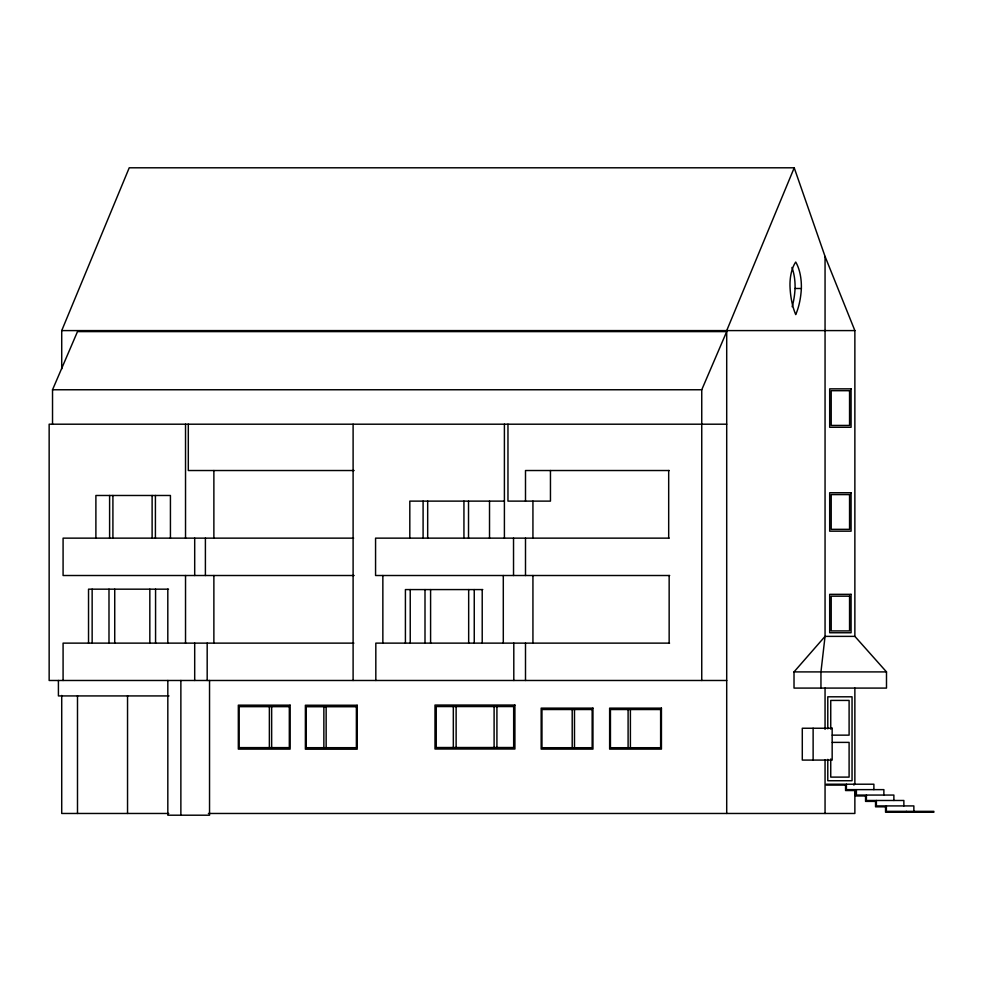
<?xml version="1.0" encoding="UTF-8"?>
<svg xmlns="http://www.w3.org/2000/svg" width="983" height="983" viewBox="0 0 983 983"><rect width="100%" height="100%" fill="white"/><g stroke="black" fill="none" stroke-linecap="round" stroke-linejoin="round"><path stroke-width="1.47" d="M61.72 368.92L61.72 330.595L129.228 167.798L794.215 167.798L825.056 256.44L854.866 330.595L854.866 636.37L886.494 671.905L886.494 688.088L794.018 688.088L794.018 671.905L825.056 636.37L825.056 256.44M794.215 167.798L726.707 330.595L726.707 813.469M52.529 424.201L52.529 389.76L77.497 331.603L726.707 331.603L701.751 389.76L701.751 680.482M792.175 306.745A46.938 23.137 90 0 0 795.063 288.486L801.354 288.486A31.923 15.74 -90 0 0 795.726 262.043A27.684 13.639 -90 0 0 790.086 288.154A48.597 23.948 -90 0 0 795.726 314.597A46.938 23.137 -90 0 0 801.354 288.486M61.72 330.595L854.866 330.595M52.529 389.76L701.751 389.76M726.707 424.201L49.15 424.201L49.15 680.482L726.707 680.482M354.138 470.525L188.306 470.525L188.306 424.201M669.276 470.525L525.5 470.525L525.5 501.121M504.402 501.121L409.813 501.121L409.813 538.143M353.622 538.143L63.084 538.143L63.084 575.51L354.138 575.51M669.165 538.143L375.567 538.143L375.567 575.51L669.669 575.51M168.535 589.173L88.531 589.173L88.531 643.128M482.764 589.579L405.414 589.579L405.414 643.128M854.866 636.37L825.056 636.37L820.952 671.905L820.952 688.088M353.868 643.128L63.084 643.128L63.084 680.482M669.558 643.128L375.825 643.128L375.825 680.482M794.018 671.905L886.494 671.905M169.002 695.927L58.415 695.927L58.415 680.482M832.269 735.149L849.103 735.149L849.103 700.424L830.746 700.424L830.746 729.116M832.269 742.386L849.103 742.386L849.103 777.111L830.746 777.111L830.746 758.999M846.265 785.11L826.408 785.11L826.408 784.213L873.887 784.213L873.887 789.632M856.254 790.541L845.564 790.541L845.564 785.11M866.256 795.96L855.566 795.96L855.566 790.541M876.246 801.391L865.556 801.391L865.556 795.96M886.236 806.822L875.546 806.822L875.546 801.391M168.732 813.469L61.72 813.469L61.72 695.436M208.408 813.469L854.866 813.469L854.866 790.529M913.858 811.344L913.858 805.913L876.381 805.913L876.381 800.481M906.363 811.344L906.363 812.241M903.869 805.913L903.869 800.481L866.392 800.481L866.392 795.063M893.879 800.481L893.879 795.063L856.39 795.063L856.39 789.632M886.371 805.913L886.371 811.344L933.85 811.344L933.85 812.241L885.548 812.241L885.548 806.822M883.877 795.063L883.877 789.632L846.4 789.632L846.4 784.213M854.866 688.088L854.866 784.422M853.895 784.213L853.895 785.11M827.784 728.845L827.784 696.8L852.052 696.8L852.052 780.735L827.784 780.735L827.784 759.367M825.056 688.088L825.056 729.374M825.056 759.957L825.056 813.469M813.125 728.243L813.125 760.08M669.153 575.51L669.153 643.128M668.686 470.525L668.686 538.143M630.398 709.529L630.398 747.719M628.1 709.529L628.1 747.719M574.49 709.517L574.49 747.719M572.204 709.517L572.204 747.719M550.455 470.525L550.455 501.121L507.965 501.121L507.965 424.201M532.933 501.121L532.933 538.143M532.933 575.51L532.933 643.128M525.5 538.143L525.5 575.51M525.5 643.128L525.5 680.482M513.802 643.128L513.802 680.482M513.531 538.143L513.531 575.51M504.402 424.201L504.402 538.143M503.296 575.51L503.296 643.128M496.919 706.556L496.919 747.522M494.105 706.556L494.105 747.522M489.522 501.121L489.522 538.143M482.211 589.579L482.211 643.128M474.248 589.579L474.248 643.128M468.522 501.121L468.522 538.143M468.67 589.579L468.67 643.128M463.939 501.121L463.939 538.143M456.124 706.556L456.124 747.522M453.323 706.556L453.323 747.522M430.591 589.579L430.591 643.128M427.679 501.121L427.679 538.143M425 589.579L425 643.128M423.095 501.121L423.095 538.143M410.23 589.579L410.23 643.128M382.854 575.51L382.854 643.128M353.106 424.201L353.106 680.482M326.147 706.728L326.147 747.694M323.862 706.728L323.862 747.694M271.652 706.654L271.652 747.621M269.367 706.654L269.367 747.621M213.876 470.525L213.876 538.143M213.876 575.51L213.876 643.128M209.539 680.482L209.539 815.202L167.823 815.202L167.823 680.482M207.18 643.128L207.18 680.482M205.398 538.143L205.398 575.51M194.695 538.143L194.695 575.51M194.695 643.128L194.695 680.482M185.529 424.201L185.529 538.143M185.529 575.51L185.529 643.128M180.872 680.482L180.872 815.202M170.428 538.143L170.428 495.481L95.892 495.481L95.892 538.143M167.81 589.173L167.81 643.128M155.572 589.173L155.572 643.128M155.412 495.481L155.412 538.143M152.119 495.481L152.119 538.143M149.834 589.173L149.834 643.128M127.544 695.718L127.544 813.469M114.728 589.173L114.728 643.128M112.91 495.481L112.91 538.143M109.605 495.481L109.605 538.143M108.99 589.173L108.99 643.128M92.144 589.173L92.144 643.128M77.497 695.718L77.497 813.469M791.954 267.45A31.923 15.74 -90 0 1 795.063 288.486M851.069 388.85L829.689 388.85L829.689 427.273L851.069 427.273L851.069 388.85M849.558 390.693L831.2 390.693L831.2 425.43L849.558 425.43L849.558 390.693M851.069 492.753L829.689 492.753L829.689 531.176L851.069 531.176L851.069 492.753M849.558 494.596L831.2 494.596L831.2 529.333L849.558 529.333L849.558 494.596M851.069 594.334L829.689 594.334L829.689 632.757L851.069 632.757L851.069 594.334M849.558 596.177L831.2 596.177L831.2 630.914L849.558 630.914L849.558 596.177M290.12 705.167L238.328 705.167L238.328 749.107L290.12 749.107L290.12 705.167M514.908 705.057L435.002 705.057L435.002 749.009L514.908 749.009L514.908 705.057M357.185 705.241L305.381 705.241L305.381 749.193L357.185 749.193L357.185 705.241M513.667 706.556L436.243 706.556L436.243 747.522L513.667 747.522L513.667 706.556M289.321 706.654L239.127 706.654L239.127 747.621L289.321 747.621L289.321 706.654M356.374 706.728L306.192 706.728L306.192 747.694L356.374 747.694L356.374 706.728M592.958 708.129L541.166 708.129L541.166 749.107L592.958 749.107L592.958 708.129M661.436 708.141L609.632 708.141L609.632 749.107L661.436 749.107L661.436 708.141M592.159 709.517L541.965 709.517L541.965 747.719L592.159 747.719L592.159 709.517M660.625 709.529L610.443 709.529L610.443 747.719L660.625 747.719L660.625 709.529M832.159 728.243L802.288 728.243L802.288 760.08L832.159 760.08L832.159 728.243"/></g></svg>
